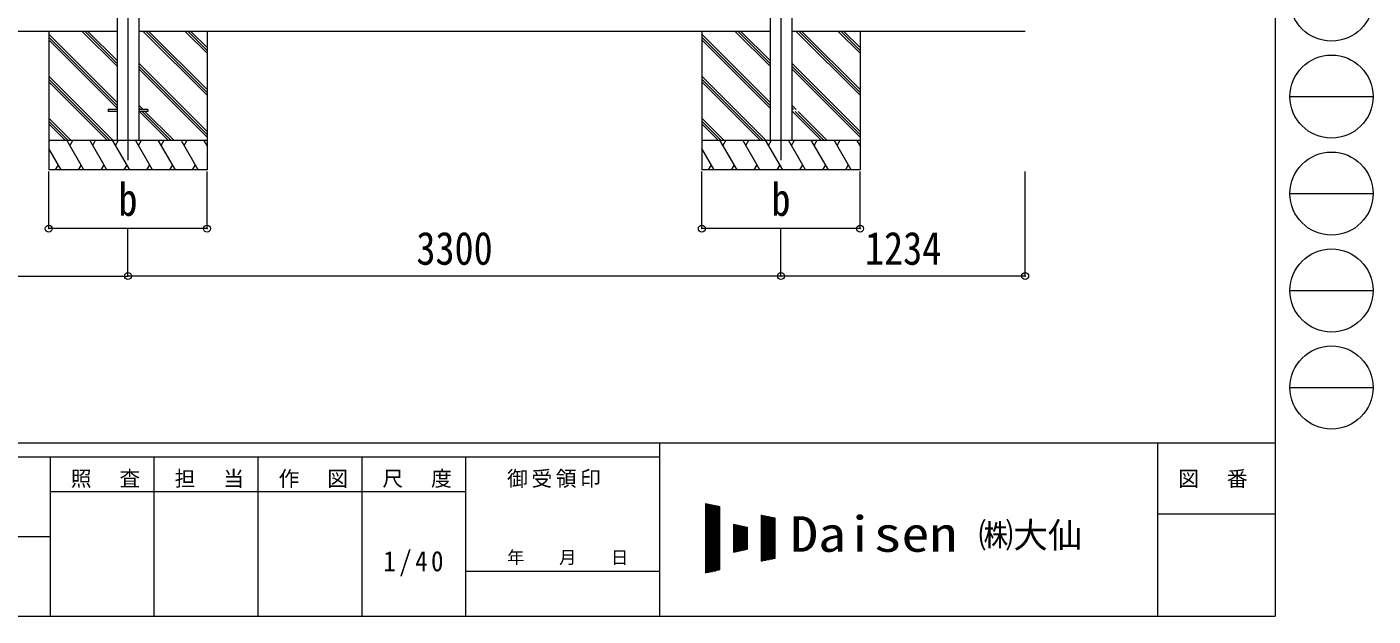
# Model space of a CAD drawing. Units: millimetres at full size. Extents: x -9783 to 9892, y -6828 to 6752.
# Drawn here: x 3089 to 9892, y -6828 to -3851 of the extents above; entities that cross this region are included whole.
import ezdxf
from ezdxf.enums import TextEntityAlignment as Align

# ---------------------------------------------------------------- set-up
doc = ezdxf.new("R2010")
doc.units = ezdxf.units.MM
doc.header["$LTSCALE"] = 35
doc.header["$PDMODE"] = 32
doc.header["$PDSIZE"] = 35
for name, color, linetype, lineweight in [('0-0_0', 7, 'Continuous', 9), ('0-1_本体', 4, 'Continuous', 9), ('0-2_部品', 7, 'Continuous', 9), ('0-8_PARTS2', 2, 'Continuous', 9), ('0-A_寸法', 6, 'Continuous', 9), ('F-0_240', 7, 'Continuous', 9)]:
    doc.layers.add(name, color=color, linetype=linetype, lineweight=lineweight)
doc.styles.add('ＭＳ ゴシック', font='')
doc.styles.get('ＭＳ ゴシック').set_extended_font_data('MS Gothic')

msp = doc.modelspace()

# ---------------------------------------------------------------- linework, layer by layer
at = {"layer": '0-0_0'}
for p, q in [((3544.62, -3873.59), (1724.62, -3873.59)), ((3199.62, -3873.59), (3199.62, -4573.59)), ((3544.62, -4049.42), (3368.79, -3873.59)), ((3544.62, -4035.28), (3382.93, -3873.59)), ((3544.62, -4021.14), (3397.08, -3873.59)), ((6844.62, -3873.59), (3654.62, -3873.59)), ((3999.62, -4196.05), (3677.16, -3873.59)), ((3999.62, -4181.91), (3691.3, -3873.59)), ((3999.62, -4167.77), (3705.44, -3873.59)), ((3999.62, -3983.92), (3889.29, -3873.59)), ((3999.62, -3969.78), (3903.43, -3873.59)), ((3999.62, -3955.64), (3917.58, -3873.59)), ((3999.62, -3873.59), (3999.62, -4573.59)), ((6499.62, -3873.59), (6499.62, -4573.59)), ((6844.62, -4049.42), (6668.79, -3873.59)), ((6844.62, -4035.28), (6682.93, -3873.59)), ((6844.62, -4021.14), (6697.08, -3873.59)), ((8133.62, -3873.59), (6954.62, -3873.59)), ((7299.62, -4196.05), (6977.16, -3873.59)), ((7299.62, -4181.91), (6991.3, -3873.59)), ((7299.62, -4167.77), (7005.44, -3873.59)), ((7299.62, -3983.92), (7189.29, -3873.59)), ((7299.62, -3969.78), (7203.43, -3873.59)), ((7299.62, -3955.64), (7217.58, -3873.59)), ((7299.62, -3873.59), (7299.62, -4573.59)), ((3544.62, -4233.27), (3199.62, -3888.27)), ((3544.62, -4247.41), (3199.62, -3902.41)), ((3544.62, -4261.55), (3199.62, -3916.55)), ((6844.62, -4233.27), (6499.62, -3888.27)), ((6844.62, -4247.41), (6499.62, -3902.41)), ((6844.62, -4261.55), (6499.62, -3916.55)), ((3999.62, -4379.9), (3654.62, -4034.9)), ((3999.62, -4394.04), (3654.62, -4049.04)), ((3999.62, -4408.18), (3654.62, -4063.18)), ((7299.62, -4379.9), (6954.62, -4034.9)), ((7299.62, -4394.04), (6954.62, -4049.04)), ((7299.62, -4408.18), (6954.62, -4063.18)), ((3522.82, -4423.59), (3199.62, -4100.4)), ((3508.67, -4423.59), (3199.62, -4114.54)), ((3494.53, -4423.59), (3199.62, -4128.68)), ((6822.82, -4423.59), (6499.62, -4100.4)), ((6808.67, -4423.59), (6499.62, -4114.54)), ((6794.53, -4423.59), (6499.62, -4128.68)), ((3676.68, -4269.09), (3654.62, -4247.03)), ((3662.54, -4269.09), (3654.62, -4261.17)), ((3802.9, -4423.59), (3657.4, -4278.09)), ((3817.04, -4423.59), (3671.54, -4278.09)), ((3831.18, -4423.59), (3685.68, -4278.09)), ((6976.68, -4269.09), (6954.62, -4247.03)), ((6962.54, -4269.09), (6954.62, -4261.17)), ((7102.9, -4423.59), (6957.4, -4278.09)), ((7117.04, -4423.59), (6971.54, -4278.09)), ((7131.18, -4423.59), (6985.68, -4278.09)), ((3310.68, -4423.59), (3199.62, -4312.53)), ((3296.54, -4423.59), (3199.62, -4326.67)), ((3282.4, -4423.59), (3199.62, -4340.82)), ((6610.68, -4423.59), (6499.62, -4312.53)), ((6596.54, -4423.59), (6499.62, -4326.67)), ((6582.4, -4423.59), (6499.62, -4340.82)), ((3199.62, -4423.59), (3999.62, -4423.59)), ((3205.46, -4423.59), (3199.62, -4433.69)), ((3262.06, -4573.59), (3199.62, -4465.45)), ((3377.53, -4573.59), (3290.92, -4423.59)), ((3320.92, -4423.59), (3305.92, -4449.57)), ((3493, -4573.59), (3406.39, -4423.59)), ((3421.4, -4449.57), (3436.4, -4423.59)), ((3608.47, -4573.59), (3521.86, -4423.59)), ((3536.87, -4449.57), (3551.87, -4423.59)), ((3723.94, -4573.59), (3637.34, -4423.59)), ((3652.34, -4449.57), (3667.34, -4423.59)), ((3839.41, -4573.59), (3752.8, -4423.59)), ((3767.81, -4449.57), (3782.81, -4423.59)), ((3954.88, -4573.59), (3868.28, -4423.59)), ((3883.28, -4449.57), (3898.28, -4423.59)), ((3999.62, -4451.09), (3983.74, -4423.59)), ((6499.62, -4423.59), (7299.62, -4423.59)), ((6505.46, -4423.59), (6499.62, -4433.69)), ((6562.06, -4573.59), (6499.62, -4465.45)), ((6677.53, -4573.59), (6590.92, -4423.59)), ((6620.92, -4423.59), (6605.92, -4449.57)), ((6793, -4573.59), (6706.39, -4423.59)), ((6721.4, -4449.57), (6736.4, -4423.59)), ((6908.47, -4573.59), (6821.86, -4423.59)), ((6836.87, -4449.57), (6851.87, -4423.59)), ((7023.94, -4573.59), (6937.34, -4423.59)), ((6952.34, -4449.57), (6967.34, -4423.59)), ((7139.41, -4573.59), (7052.8, -4423.59)), ((7067.81, -4449.57), (7082.81, -4423.59)), ((7254.88, -4573.59), (7168.28, -4423.59)), ((7183.28, -4449.57), (7198.28, -4423.59)), ((7299.62, -4451.09), (7283.74, -4423.59)), ((3247.06, -4547.61), (3232.06, -4573.59)), ((3362.53, -4547.61), (3347.53, -4573.59)), ((3478, -4547.61), (3463, -4573.59)), ((3593.47, -4547.61), (3578.47, -4573.59)), ((3708.94, -4547.61), (3693.94, -4573.59)), ((3824.41, -4547.61), (3809.41, -4573.59)), ((3939.88, -4547.61), (3924.88, -4573.59)), ((6547.06, -4547.61), (6532.06, -4573.59)), ((6662.53, -4547.61), (6647.53, -4573.59)), ((6778, -4547.61), (6763, -4573.59)), ((6893.47, -4547.61), (6878.47, -4573.59)), ((7008.94, -4547.61), (6993.94, -4573.59)), ((7124.41, -4547.61), (7109.41, -4573.59)), ((7239.88, -4547.61), (7224.88, -4573.59)), ((3999.62, -4573.59), (3199.62, -4573.59)), ((7299.62, -4573.59), (6499.62, -4573.59))]:
    msp.add_line(p, q, dxfattribs=at)
at = {"layer": '0-1_本体'}
for p, q in [((3544.62, -1243.58), (3544.62, -4423.58)), ((3654.62, -1243.58), (3654.62, -4423.58)), ((6844.62, -1243.58), (6844.62, -4423.58)), ((6954.62, -1243.58), (6954.62, -4423.58))]:
    msp.add_line(p, q, dxfattribs=at)
at = {"layer": '0-2_部品', "color": 4}
for p, q in [((3499.62, -4269.09), (3499.62, -4278.09)), ((3544.62, -4269.09), (3499.62, -4269.09)), ((3544.62, -4278.09), (3499.62, -4278.09)), ((3699.62, -4269.09), (3654.62, -4269.09)), ((3699.62, -4278.09), (3654.62, -4278.09)), ((3699.62, -4269.09), (3699.62, -4278.09))]:
    msp.add_line(p, q, dxfattribs=at)
at = {"layer": '0-8_PARTS2'}
for p, q in [((3599.62, -1273.59), (3599.62, -4523.59)), ((6899.62, -1273.59), (6899.62, -4523.59))]:
    msp.add_line(p, q, dxfattribs=at)
at = {"layer": '0-A_寸法'}
for p, q in [((3199.62, -4869.98), (3199.62, -4581.01)), ((3999.62, -4869.98), (3999.62, -4581.01)), ((6499.62, -4869.98), (6499.62, -4581.01)), ((7299.62, -4869.98), (7299.62, -4581.01)), ((8133.62, -5109.95), (8133.62, -4581.01)), ((3999.62, -4869.98), (3199.62, -4869.98)), ((3599.62, -5109.95), (3599.62, -4869.98)), ((7299.62, -4869.98), (6499.62, -4869.98)), ((6899.62, -5109.95), (6899.62, -4869.98)), ((1171.62, -5109.95), (3599.62, -5109.95)), ((6899.62, -5109.95), (3599.62, -5109.95)), ((8133.62, -5109.95), (6899.62, -5109.95))]:
    msp.add_line(p, q, dxfattribs=at)
for p in [(3199.62, -4869.98), (3999.62, -4869.98), (6499.62, -4869.98), (7299.62, -4869.98), (3599.62, -5109.95), (6899.62, -5109.95), (8133.62, -5109.95)]:
    msp.add_point(p, dxfattribs=at)
at = {"layer": 'F-0_240', "color": 5}
for p, q in [((9396.97, 6751.9), (9396.97, -6828.1)), ((-9783.03, -5953.1), (9396.97, -5953.1)), ((6285.75, -5953.1), (6285.75, -6828.1)), ((8801.97, -5953.1), (8801.97, -6828.1)), ((-9783.03, -6023.1), (6285.75, -6023.1)), ((3205.75, -6023.1), (3205.75, -6828.1)), ((3730.75, -6023.1), (3730.75, -6828.1)), ((4255.75, -6023.1), (4255.75, -6828.1)), ((4780.75, -6023.1), (4780.75, -6828.1)), ((5305.75, -6023.1), (5305.75, -6828.1)), ((3205.75, -6198.1), (5305.75, -6198.1)), ((8801.97, -6311.85), (9396.97, -6311.85)), ((-3969.25, -6425.6), (3205.75, -6425.6)), ((5305.75, -6600.6), (6285.75, -6600.6)), ((-9783.03, -6828.1), (9396.97, -6828.1))]:
    msp.add_line(p, q, dxfattribs=at)
at = {"layer": 'F-0_240', "color": 4}
for p, q in [((9471.77, -4203.1), (9891.77, -4203.1)), ((9471.77, -4693.1), (9891.77, -4693.1)), ((9471.77, -5183.1), (9891.77, -5183.1)), ((9471.77, -5673.1), (9891.77, -5673.1))]:
    msp.add_line(p, q, dxfattribs=at)
at = {"layer": 'F-0_240'}
for p, q in [((6519.04, -6259.47), (6589.04, -6274.05)), ((6519.04, -6259.47), (6519.04, -6609.47)), ((6519.04, -6262.76), (6534.85, -6262.76)), ((6519.04, -6266.26), (6551.65, -6266.26)), ((6519.04, -6269.76), (6568.45, -6269.76)), ((6519.04, -6273.26), (6585.25, -6273.26)), ((6519.04, -6276.76), (6589.04, -6276.76)), ((6519.04, -6280.26), (6589.04, -6280.26)), ((6519.04, -6283.76), (6589.04, -6283.76)), ((6519.04, -6287.26), (6589.04, -6287.26)), ((6519.04, -6290.76), (6589.04, -6290.76)), ((6519.04, -6294.26), (6589.04, -6294.26)), ((6519.04, -6297.76), (6589.04, -6297.76)), ((6519.04, -6301.26), (6589.04, -6301.26)), ((6519.04, -6304.76), (6589.04, -6304.76)), ((6519.04, -6308.26), (6589.04, -6308.26)), ((6519.04, -6311.76), (6589.04, -6311.76)), ((6519.04, -6315.26), (6589.04, -6315.26)), ((6519.04, -6318.76), (6589.04, -6318.76)), ((6519.04, -6322.26), (6589.04, -6322.26)), ((6519.04, -6325.76), (6589.04, -6325.76)), ((6521.12, -6609.03), (6521.12, -6259.9)), ((6524.62, -6608.3), (6524.62, -6260.63)), ((6528.12, -6607.58), (6528.12, -6261.36)), ((6531.62, -6606.85), (6531.62, -6262.09)), ((6535.12, -6606.12), (6535.12, -6262.81)), ((6538.62, -6605.39), (6538.62, -6263.54)), ((6542.12, -6604.66), (6542.12, -6264.27)), ((6545.62, -6603.93), (6545.62, -6265)), ((6549.12, -6603.2), (6549.12, -6265.73)), ((6552.62, -6602.47), (6552.62, -6266.46)), ((6556.12, -6601.74), (6556.12, -6267.19)), ((6559.62, -6601.01), (6559.62, -6267.92)), ((6563.12, -6600.28), (6563.12, -6268.65)), ((6566.62, -6599.55), (6566.62, -6269.38)), ((6570.12, -6598.83), (6570.12, -6270.11)), ((6573.62, -6598.1), (6573.62, -6270.84)), ((6577.12, -6597.37), (6577.12, -6271.56)), ((6580.62, -6596.64), (6580.62, -6272.29)), ((6584.12, -6595.91), (6584.12, -6273.02)), ((6587.62, -6595.18), (6587.62, -6273.75)), ((6589.04, -6274.05), (6589.04, -6594.88)), ((6799.04, -6317.8), (6869.04, -6332.38)), ((6799.04, -6317.8), (6799.04, -6551.13)), ((6799.04, -6318.76), (6803.65, -6318.76)), ((6799.04, -6322.26), (6820.45, -6322.26)), ((6799.04, -6325.76), (6837.25, -6325.76)), ((6801.12, -6550.7), (6801.12, -6318.23)), ((6804.62, -6549.97), (6804.62, -6318.96)), ((6808.12, -6549.24), (6808.12, -6319.69)), ((6811.62, -6548.51), (6811.62, -6320.42)), ((6815.12, -6547.78), (6815.12, -6321.15)), ((6818.62, -6547.05), (6818.62, -6321.88)), ((6822.12, -6546.33), (6822.12, -6322.61)), ((6825.62, -6545.6), (6825.62, -6323.34)), ((6829.12, -6544.87), (6829.12, -6324.06)), ((6832.62, -6544.14), (6832.62, -6324.79)), ((6836.12, -6543.41), (6836.12, -6325.52)), ((6839.62, -6542.68), (6839.62, -6326.25)), ((6519.04, -6329.26), (6589.04, -6329.26)), ((6519.04, -6332.76), (6589.04, -6332.76)), ((6519.04, -6336.26), (6589.04, -6336.26)), ((6519.04, -6339.76), (6589.04, -6339.76)), ((6519.04, -6343.26), (6589.04, -6343.26)), ((6519.04, -6346.76), (6589.04, -6346.76)), ((6519.04, -6350.26), (6589.04, -6350.26)), ((6519.04, -6353.76), (6589.04, -6353.76)), ((6519.04, -6357.26), (6589.04, -6357.26)), ((6519.04, -6360.76), (6589.04, -6360.76)), ((6519.04, -6364.26), (6589.04, -6364.26)), ((6519.04, -6367.76), (6589.04, -6367.76)), ((6519.04, -6371.26), (6589.04, -6371.26)), ((6519.04, -6374.76), (6589.04, -6374.76)), ((6519.04, -6378.26), (6589.04, -6378.26)), ((6519.04, -6381.76), (6589.04, -6381.76)), ((6519.04, -6385.26), (6589.04, -6385.26)), ((6519.04, -6388.76), (6589.04, -6388.76)), ((6519.04, -6392.26), (6589.04, -6392.26)), ((6659.04, -6364.47), (6729.04, -6379.05)), ((6659.04, -6364.47), (6659.04, -6504.47)), ((6659.04, -6367.76), (6674.85, -6367.76)), ((6659.04, -6371.26), (6691.65, -6371.26)), ((6659.04, -6374.76), (6708.45, -6374.76)), ((6659.04, -6378.26), (6725.25, -6378.26)), ((6659.04, -6381.76), (6729.04, -6381.76)), ((6659.04, -6385.26), (6729.04, -6385.26)), ((6659.04, -6388.76), (6729.04, -6388.76)), ((6659.04, -6392.26), (6729.04, -6392.26)), ((6661.12, -6504.03), (6661.12, -6364.9)), ((6664.62, -6503.3), (6664.62, -6365.63)), ((6668.12, -6502.58), (6668.12, -6366.36)), ((6671.62, -6501.85), (6671.62, -6367.09)), ((6675.12, -6501.12), (6675.12, -6367.81)), ((6678.62, -6500.39), (6678.62, -6368.54)), ((6682.12, -6499.66), (6682.12, -6369.27)), ((6685.62, -6498.93), (6685.62, -6370)), ((6689.12, -6498.2), (6689.12, -6370.73)), ((6692.62, -6497.47), (6692.62, -6371.46)), ((6696.12, -6496.74), (6696.12, -6372.19)), ((6699.62, -6496.01), (6699.62, -6372.92)), ((6703.12, -6495.28), (6703.12, -6373.65)), ((6706.62, -6494.55), (6706.62, -6374.38)), ((6710.12, -6493.83), (6710.12, -6375.11)), ((6713.62, -6493.1), (6713.62, -6375.84)), ((6717.12, -6492.37), (6717.12, -6376.56)), ((6720.62, -6491.64), (6720.62, -6377.29)), ((6724.12, -6490.91), (6724.12, -6378.02)), ((6727.62, -6490.18), (6727.62, -6378.75)), ((6729.04, -6379.05), (6729.04, -6489.88)), ((6799.04, -6329.26), (6854.05, -6329.26)), ((6799.04, -6332.76), (6869.04, -6332.76)), ((6799.04, -6336.26), (6869.04, -6336.26)), ((6799.04, -6339.76), (6869.04, -6339.76)), ((6799.04, -6343.26), (6869.04, -6343.26)), ((6799.04, -6346.76), (6869.04, -6346.76)), ((6799.04, -6350.26), (6869.04, -6350.26)), ((6799.04, -6353.76), (6869.04, -6353.76)), ((6799.04, -6357.26), (6869.04, -6357.26)), ((6799.04, -6360.76), (6869.04, -6360.76)), ((6799.04, -6364.26), (6869.04, -6364.26)), ((6799.04, -6367.76), (6869.04, -6367.76)), ((6799.04, -6371.26), (6869.04, -6371.26)), ((6799.04, -6374.76), (6869.04, -6374.76)), ((6799.04, -6378.26), (6869.04, -6378.26)), ((6799.04, -6381.76), (6869.04, -6381.76)), ((6799.04, -6385.26), (6869.04, -6385.26)), ((6799.04, -6388.76), (6869.04, -6388.76)), ((6799.04, -6392.26), (6869.04, -6392.26)), ((6843.12, -6541.95), (6843.12, -6326.98)), ((6846.62, -6541.22), (6846.62, -6327.71)), ((6850.12, -6540.49), (6850.12, -6328.44)), ((6853.62, -6539.76), (6853.62, -6329.17)), ((6857.12, -6539.03), (6857.12, -6329.9)), ((6860.62, -6538.3), (6860.62, -6330.63)), ((6864.12, -6537.58), (6864.12, -6331.36)), ((6867.62, -6536.85), (6867.62, -6332.09)), ((6869.04, -6332.38), (6869.04, -6536.55)), ((6519.04, -6395.76), (6589.04, -6395.76)), ((6519.04, -6399.26), (6589.04, -6399.26)), ((6519.04, -6402.76), (6589.04, -6402.76)), ((6519.04, -6406.26), (6589.04, -6406.26)), ((6519.04, -6409.76), (6589.04, -6409.76)), ((6519.04, -6413.26), (6589.04, -6413.26)), ((6519.04, -6416.76), (6589.04, -6416.76)), ((6519.04, -6420.26), (6589.04, -6420.26)), ((6519.04, -6423.76), (6589.04, -6423.76)), ((6519.04, -6427.26), (6589.04, -6427.26)), ((6519.04, -6430.76), (6589.04, -6430.76)), ((6519.04, -6434.26), (6589.04, -6434.26)), ((6519.04, -6437.76), (6589.04, -6437.76)), ((6519.04, -6441.26), (6589.04, -6441.26)), ((6519.04, -6444.76), (6589.04, -6444.76)), ((6519.04, -6448.26), (6589.04, -6448.26)), ((6519.04, -6451.76), (6589.04, -6451.76)), ((6519.04, -6455.26), (6589.04, -6455.26)), ((6519.04, -6458.76), (6589.04, -6458.76)), ((6519.04, -6462.26), (6589.04, -6462.26)), ((6659.04, -6395.76), (6729.04, -6395.76)), ((6659.04, -6399.26), (6729.04, -6399.26)), ((6659.04, -6402.76), (6729.04, -6402.76)), ((6659.04, -6406.26), (6729.04, -6406.26)), ((6659.04, -6409.76), (6729.04, -6409.76)), ((6659.04, -6413.26), (6729.04, -6413.26)), ((6659.04, -6416.76), (6729.04, -6416.76)), ((6659.04, -6420.26), (6729.04, -6420.26)), ((6659.04, -6423.76), (6729.04, -6423.76)), ((6659.04, -6427.26), (6729.04, -6427.26)), ((6659.04, -6430.76), (6729.04, -6430.76)), ((6659.04, -6434.26), (6729.04, -6434.26)), ((6659.04, -6437.76), (6729.04, -6437.76)), ((6659.04, -6441.26), (6729.04, -6441.26)), ((6659.04, -6444.76), (6729.04, -6444.76)), ((6659.04, -6448.26), (6729.04, -6448.26)), ((6659.04, -6451.76), (6729.04, -6451.76)), ((6659.04, -6455.26), (6729.04, -6455.26)), ((6659.04, -6458.76), (6729.04, -6458.76)), ((6659.04, -6462.26), (6729.04, -6462.26)), ((6799.04, -6395.76), (6869.04, -6395.76)), ((6799.04, -6399.26), (6869.04, -6399.26)), ((6799.04, -6402.76), (6869.04, -6402.76)), ((6799.04, -6406.26), (6869.04, -6406.26)), ((6799.04, -6409.76), (6869.04, -6409.76)), ((6799.04, -6413.26), (6869.04, -6413.26)), ((6799.04, -6416.76), (6869.04, -6416.76)), ((6799.04, -6420.26), (6869.04, -6420.26)), ((6799.04, -6423.76), (6869.04, -6423.76)), ((6799.04, -6427.26), (6869.04, -6427.26)), ((6799.04, -6430.76), (6869.04, -6430.76)), ((6799.04, -6434.26), (6869.04, -6434.26)), ((6799.04, -6437.76), (6869.04, -6437.76)), ((6799.04, -6441.26), (6869.04, -6441.26)), ((6799.04, -6444.76), (6869.04, -6444.76)), ((6799.04, -6448.26), (6869.04, -6448.26)), ((6799.04, -6451.76), (6869.04, -6451.76)), ((6799.04, -6455.26), (6869.04, -6455.26)), ((6799.04, -6458.76), (6869.04, -6458.76)), ((6799.04, -6462.26), (6869.04, -6462.26)), ((6519.04, -6465.76), (6589.04, -6465.76)), ((6519.04, -6469.26), (6589.04, -6469.26)), ((6519.04, -6472.76), (6589.04, -6472.76)), ((6519.04, -6476.26), (6589.04, -6476.26)), ((6519.04, -6479.76), (6589.04, -6479.76)), ((6519.04, -6483.26), (6589.04, -6483.26)), ((6519.04, -6486.76), (6589.04, -6486.76)), ((6519.04, -6490.26), (6589.04, -6490.26)), ((6519.04, -6493.76), (6589.04, -6493.76)), ((6519.04, -6497.26), (6589.04, -6497.26)), ((6519.04, -6500.76), (6589.04, -6500.76)), ((6519.04, -6504.26), (6589.04, -6504.26)), ((6519.04, -6507.76), (6589.04, -6507.76)), ((6519.04, -6511.26), (6589.04, -6511.26)), ((6519.04, -6514.76), (6589.04, -6514.76)), ((6519.04, -6518.26), (6589.04, -6518.26)), ((6519.04, -6521.76), (6589.04, -6521.76)), ((6519.04, -6525.26), (6589.04, -6525.26)), ((6519.04, -6528.76), (6589.04, -6528.76)), ((6659.04, -6465.76), (6729.04, -6465.76)), ((6659.04, -6469.26), (6729.04, -6469.26)), ((6659.04, -6472.76), (6729.04, -6472.76)), ((6659.04, -6476.26), (6729.04, -6476.26)), ((6659.04, -6479.76), (6729.04, -6479.76)), ((6659.04, -6483.26), (6729.04, -6483.26)), ((6659.04, -6486.76), (6729.04, -6486.76)), ((6659.04, -6504.47), (6729.04, -6489.88)), ((6659.04, -6490.26), (6727.23, -6490.26)), ((6659.04, -6493.76), (6710.43, -6493.76)), ((6659.04, -6497.26), (6693.63, -6497.26)), ((6659.04, -6500.76), (6676.83, -6500.76)), ((6659.04, -6504.26), (6660.03, -6504.26)), ((6799.04, -6465.76), (6869.04, -6465.76)), ((6799.04, -6469.26), (6869.04, -6469.26)), ((6799.04, -6472.76), (6869.04, -6472.76)), ((6799.04, -6476.26), (6869.04, -6476.26)), ((6799.04, -6479.76), (6869.04, -6479.76)), ((6799.04, -6483.26), (6869.04, -6483.26)), ((6799.04, -6486.76), (6869.04, -6486.76)), ((6799.04, -6490.26), (6869.04, -6490.26)), ((6799.04, -6493.76), (6869.04, -6493.76)), ((6799.04, -6497.26), (6869.04, -6497.26)), ((6799.04, -6500.76), (6869.04, -6500.76)), ((6799.04, -6504.26), (6869.04, -6504.26)), ((6799.04, -6507.76), (6869.04, -6507.76)), ((6799.04, -6511.26), (6869.04, -6511.26)), ((6799.04, -6514.76), (6869.04, -6514.76)), ((6799.04, -6518.26), (6869.04, -6518.26)), ((6799.04, -6521.76), (6869.04, -6521.76)), ((6799.04, -6525.26), (6869.04, -6525.26)), ((6799.04, -6528.76), (6869.04, -6528.76)), ((6519.04, -6532.26), (6589.04, -6532.26)), ((6519.04, -6535.76), (6589.04, -6535.76)), ((6519.04, -6539.26), (6589.04, -6539.26)), ((6519.04, -6542.76), (6589.04, -6542.76)), ((6519.04, -6546.26), (6589.04, -6546.26)), ((6519.04, -6549.76), (6589.04, -6549.76)), ((6519.04, -6553.26), (6589.04, -6553.26)), ((6519.04, -6556.76), (6589.04, -6556.76)), ((6519.04, -6560.26), (6589.04, -6560.26)), ((6519.04, -6563.76), (6589.04, -6563.76)), ((6519.04, -6567.26), (6589.04, -6567.26)), ((6519.04, -6570.76), (6589.04, -6570.76)), ((6519.04, -6574.26), (6589.04, -6574.26)), ((6519.04, -6577.76), (6589.04, -6577.76)), ((6519.04, -6581.26), (6589.04, -6581.26)), ((6519.04, -6584.76), (6589.04, -6584.76)), ((6519.04, -6588.26), (6589.04, -6588.26)), ((6519.04, -6591.76), (6589.04, -6591.76)), ((6589.04, -6594.88), (6519.04, -6609.47)), ((6519.04, -6595.26), (6587.23, -6595.26)), ((6799.04, -6532.26), (6869.04, -6532.26)), ((6799.04, -6535.76), (6869.04, -6535.76)), ((6869.04, -6536.55), (6799.04, -6551.13)), ((6799.04, -6539.26), (6856.03, -6539.26)), ((6799.04, -6542.76), (6839.23, -6542.76)), ((6799.04, -6546.26), (6822.43, -6546.26)), ((6799.04, -6549.76), (6805.63, -6549.76)), ((6519.04, -6598.76), (6570.43, -6598.76)), ((6519.04, -6602.26), (6553.63, -6602.26)), ((6519.04, -6605.76), (6536.83, -6605.76)), ((6519.04, -6609.26), (6520.03, -6609.26))]:
    msp.add_line(p, q, dxfattribs=at)
at = {"layer": 'F-0_240', "color": 4}
for centre in [(9681.77, -3713.1), (9681.77, -4203.1), (9681.77, -4693.1), (9681.77, -5183.1), (9681.77, -5673.1)]:
    msp.add_circle(centre, 210, dxfattribs=at)

# ---------------------------------------------------------------- texts
at = {"layer": '0-A_寸法', "color": 7, "style": 'ＭＳ ゴシック', "width": 0.85}
for s, p in [('b', (3551.5, -4855.6)), ('b', (6851.5, -4855.6)), ('3300', (5057.12, -5102.95)), ('1234', (7324.12, -5102.95))]:
    msp.add_text(s, height=166.8, dxfattribs=at).set_placement(p, align=Align.BOTTOM_LEFT)
at = {"layer": 'F-0_240', "style": 'ＭＳ ゴシック', "width": 1.15}
msp.add_text('Daisen', height=179.6, dxfattribs=at).set_placement((6947.05, -6556.97), align=Align.BOTTOM_LEFT)
at = {"layer": 'F-0_240', "style": 'ＭＳ ゴシック'}
for s, height, p in [('㈱大仙\u3000', 128.3, (7898.35, -6521.97)), ('年\u3000\u3000月\u3000\u3000日', 64.15, (5515.76, -6583.1))]:
    msp.add_text(s, height=height, dxfattribs=at).set_placement(p, align=Align.BOTTOM_LEFT)
at = {"layer": 'F-0_240', "attachment_point": 7, "style": 'ＭＳ ゴシック'}
for s, insert, char_height in [('\\T1.17;照\u3000査', (3310.76, -6180.6), 76.98), ('\\T1.17;担\u3000当', (3835.76, -6180.6), 76.98), ('\\T1.17;作\u3000図', (4360.75, -6180.6), 76.98), ('\\T1.17;尺\u3000度', (4885.76, -6180.6), 76.98), ('\\T1.17;御受領印', (5515.75, -6180.6), 76.98), ('\\T1.17;図\u3000番', (8906.97, -6180.6), 76.98), ('\\T1.28;\\W0.9;1/40', (4890.13, -6626.85), 102.6)]:
    msp.add_mtext(s, dxfattribs=dict(at, insert=insert, char_height=char_height))

doc.saveas('drawing.dxf')
